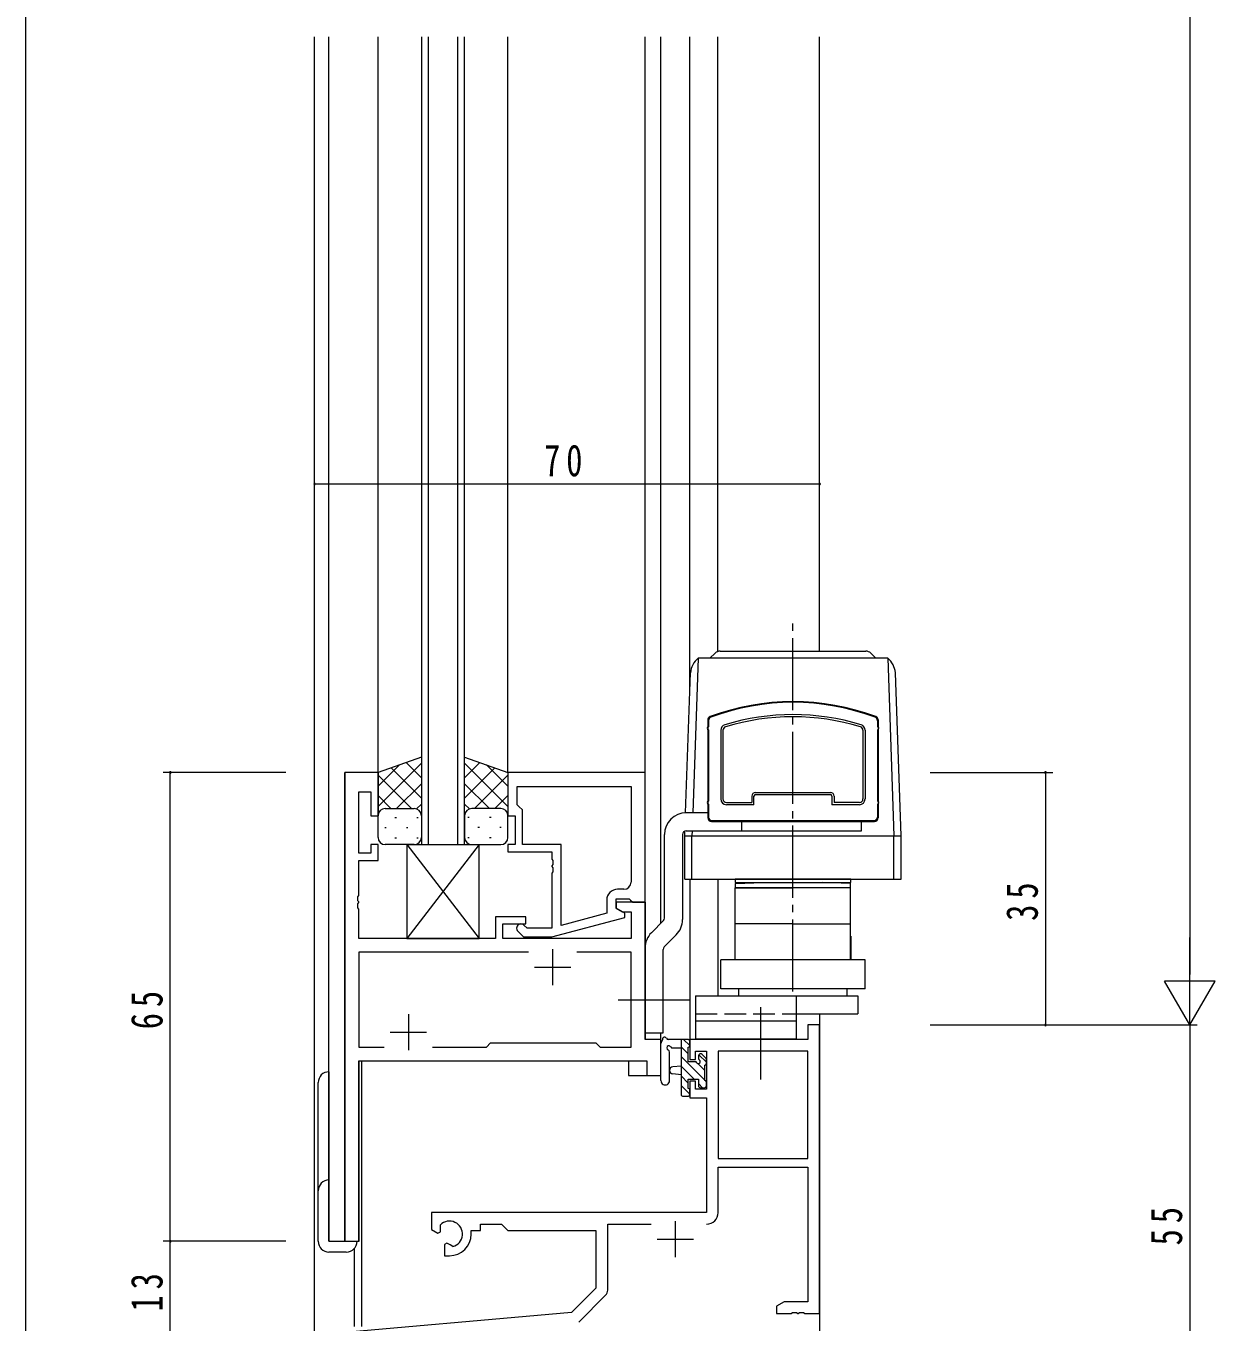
# Model space of a CAD drawing. Units: millimetres on the paper. Extents: x -397 to 397, y -282 to 282.
# Drawn here: x -393.9 to -229.1, y -191.9 to -12.2 of the extents above; entities that cross this region are included whole.
import ezdxf

# ---------------------------------------------------------------- set-up
doc = ezdxf.new("R2010")
doc.units = ezdxf.units.MM
doc.linetypes.add('USER2', pattern=[13, 10, -1, 1, -1])
doc.linetypes.add('USER4', pattern=[4, 3, -1])
for name, color, linetype, lineweight in [('0-1_YKK_ZWAK', 7, 'Continuous', 18), ('0-3_YKK_11', 7, 'Continuous', 18), ('0-4_YKK_12', 2, 'Continuous', 18), ('0-6_YKK_13', 4, 'Continuous', 18), ('0-7_YKK_D', 6, 'Continuous', 18)]:
    doc.layers.add(name, color=color, linetype=linetype, lineweight=lineweight)
doc.styles.add('ＭＳ ゴシック', font='')
doc.styles.get('ＭＳ ゴシック').set_extended_font_data('MS Gothic')

msp = doc.modelspace()

# ---------------------------------------------------------------- linework, layer by layer
at = {"layer": '0-1_YKK_ZWAK'}
msp.add_line((-393.908, -245.688), (-393.908, 279.312), dxfattribs=at)
at = {"layer": '0-3_YKK_11'}
for p, q in [((-345.108, -115.688), (-349.708, -115.688)), ((-349.708, -115.688), (-349.708, -180.688)), ((-345.108, -121.688), (-345.108, -115.688)), ((-327.108, -115.688), (-327.108, -121.688)), ((-308.108, -115.688), (-327.108, -115.688)), ((-308.108, -133.688), (-308.108, -115.688)), ((-347.778, -118.388), (-346.108, -118.388)), ((-347.778, -126.888), (-347.778, -118.388)), ((-346.108, -118.388), (-346.108, -121.688)), ((-325.808, -117.618), (-310.038, -117.618)), ((-325.808, -117.618), (-310.038, -117.618)), ((-310.038, -117.618), (-310.038, -130.888)), ((-325.108, -120.888), (-325.608, -120.388)), ((-346.108, -121.688), (-345.108, -121.688)), ((-327.108, -121.688), (-326.108, -121.688)), ((-326.108, -121.688), (-326.108, -125.688)), ((-325.108, -125.688), (-325.108, -120.888)), ((-346.108, -125.688), (-346.108, -126.888)), ((-345.108, -125.688), (-346.108, -125.688)), ((-345.108, -127.888), (-345.108, -125.688)), ((-327.108, -125.688), (-327.108, -126.688)), ((-326.108, -125.688), (-327.108, -125.688)), ((-319.708, -125.688), (-325.108, -125.688)), ((-319.708, -136.896), (-319.708, -125.688)), ((-346.108, -126.888), (-347.778, -126.888)), ((-327.108, -126.688), (-321.008, -126.688)), ((-321.008, -126.688), (-321.008, -127.729)), ((-347.778, -127.888), (-345.108, -127.888)), ((-347.778, -132.729), (-347.778, -127.888)), ((-321.008, -127.729), (-320.888, -127.913)), ((-320.888, -128.463), (-321.008, -128.646)), ((-321.008, -128.646), (-321.008, -128.729)), ((-321.008, -128.729), (-320.888, -128.913)), ((-320.888, -127.913), (-320.888, -128.463)), ((-320.888, -128.913), (-320.888, -129.463)), ((-320.888, -129.463), (-321.008, -129.646)), ((-321.008, -129.646), (-321.008, -137.288)), ((-347.898, -132.913), (-347.778, -132.729)), ((-347.898, -133.463), (-347.898, -132.913)), ((-311.038, -131.888), (-311.908, -131.888)), ((-347.778, -133.646), (-347.898, -133.463)), ((-347.898, -133.913), (-347.778, -133.729)), ((-347.898, -134.463), (-347.898, -133.913)), ((-347.778, -134.646), (-347.898, -134.463)), ((-347.778, -133.729), (-347.778, -133.646)), ((-347.778, -138.688), (-347.778, -134.646)), ((-313.408, -133.388), (-313.408, -135.208)), ((-312.108, -134.488), (-312.108, -133.188)), ((-312.108, -133.188), (-310.308, -133.188)), ((-312.108, -133.688), (-312.108, -134.488)), ((-308.108, -133.688), (-312.108, -133.688)), ((-312.108, -134.488), (-311.242, -134.988)), ((-310.908, -135.18), (-312.108, -134.488)), ((-310.308, -133.188), (-310.108, -133.388)), ((-310.108, -133.388), (-309.808, -133.688)), ((-309.808, -133.688), (-308.108, -133.688)), ((-308.108, -152.688), (-308.108, -133.688)), ((-324.608, -135.688), (-328.808, -135.688)), ((-328.808, -135.688), (-328.808, -138.688)), ((-324.608, -136.688), (-324.608, -135.688)), ((-321.012, -138.488), (-310.908, -135.78)), ((-313.408, -135.208), (-319.708, -136.896)), ((-311.242, -134.988), (-310.038, -134.988)), ((-310.908, -135.78), (-310.908, -135.18)), ((-310.038, -134.988), (-310.038, -138.688)), ((-327.808, -136.688), (-324.608, -136.688)), ((-327.808, -138.688), (-327.808, -136.688)), ((-325.732, -137.712), (-324.957, -138.488)), ((-324.46, -137.288), (-324.884, -136.863)), ((-321.008, -137.288), (-324.46, -137.288)), ((-328.808, -138.688), (-347.778, -138.688)), ((-310.038, -138.688), (-327.808, -138.688)), ((-324.957, -138.488), (-321.012, -138.488)), ((-324.259, -140.618), (-347.778, -140.618)), ((-324.259, -140.618), (-347.778, -140.618)), ((-347.778, -140.618), (-347.778, -153.758)), ((-320.908, -140.188), (-320.908, -145.188)), ((-310.038, -140.618), (-317.558, -140.618)), ((-310.038, -153.758), (-310.038, -140.618)), ((-323.408, -142.688), (-318.408, -142.688)), ((-340.908, -149.188), (-340.908, -154.188)), ((-283.908, -190.688), (-283.908, -150.688)), ((-343.408, -151.688), (-338.408, -151.688)), ((-305.908, -152.688), (-308.108, -152.688)), ((-305.908, -157.688), (-305.908, -152.688)), ((-301.908, -152.688), (-301.908, -155.488)), ((-285.538, -152.688), (-301.908, -152.688)), ((-347.778, -153.758), (-344.259, -153.758)), ((-329.508, -153.188), (-314.908, -153.188)), ((-301.108, -155.488), (-301.108, -154.318)), ((-301.108, -154.318), (-299.608, -154.318)), ((-299.608, -154.318), (-299.608, -159.588)), ((-297.978, -154.318), (-297.978, -169.188)), ((-297.978, -154.318), (-297.978, -169.188)), ((-285.538, -154.318), (-297.978, -154.318)), ((-285.538, -169.188), (-285.538, -154.318)), ((-347.778, -180.688), (-347.778, -155.688)), ((-347.778, -155.688), (-307.838, -155.688)), ((-307.838, -155.688), (-307.838, -157.688)), ((-301.908, -155.488), (-301.108, -155.488)), ((-307.838, -157.688), (-305.908, -157.688)), ((-301.108, -158.488), (-301.908, -158.488)), ((-301.908, -158.488), (-301.908, -160.788)), ((-301.108, -159.588), (-301.108, -158.488)), ((-299.608, -159.588), (-301.108, -159.588)), ((-301.908, -160.788), (-299.608, -160.788)), ((-299.608, -160.788), (-299.608, -176.688)), ((-297.978, -169.188), (-285.538, -169.188)), ((-297.978, -170.388), (-285.538, -170.388)), ((-297.978, -176.718), (-297.978, -170.388)), ((-285.538, -170.388), (-285.538, -189.058)), ((-337.708, -176.688), (-337.708, -179.053)), ((-299.608, -176.688), (-337.708, -176.688)), ((-303.908, -177.888), (-303.908, -182.888)), ((-337.708, -179.053), (-336.808, -179.572)), ((-336.808, -179.572), (-336.458, -179.37)), ((-336.435, -178.865), (-336.473, -178.407)), ((-336.458, -179.37), (-336.435, -178.865)), ((-332.208, -179.188), (-330.908, -179.188)), ((-332.208, -179.688), (-332.208, -179.188)), ((-330.908, -179.188), (-330.908, -178.318)), ((-330.908, -178.318), (-327.978, -178.318)), ((-327.978, -178.318), (-327.108, -179.188)), ((-327.108, -179.188), (-314.908, -179.188)), ((-314.908, -179.188), (-314.908, -187.188)), ((-313.278, -178.318), (-307.259, -178.318)), ((-313.278, -187.449), (-313.278, -178.318)), ((-349.708, -180.688), (-347.778, -180.688)), ((-335.558, -180.929), (-335.908, -181.131)), ((-335.908, -181.131), (-335.908, -182.688)), ((-335.109, -181.161), (-335.558, -180.929)), ((-334.731, -181.423), (-335.109, -181.161)), ((-306.408, -180.388), (-301.408, -180.388)), ((-335.908, -182.688), (-335.208, -182.688)), ((-314.908, -187.188), (-318.292, -190.572)), ((-317.302, -191.886), (-313.571, -188.156)), ((-288.817, -189.058), (-289.908, -189.688)), ((-285.538, -189.058), (-288.817, -189.058)), ((-318.292, -190.572), (-353.908, -193.688)), ((-287.866, -190.688), (-287.683, -190.568)), ((-287.683, -190.568), (-287.133, -190.568)), ((-287.133, -190.568), (-286.95, -190.688)), ((-286.95, -190.688), (-286.866, -190.688)), ((-286.866, -190.688), (-286.683, -190.568)), ((-286.683, -190.568), (-286.133, -190.568)), ((-286.133, -190.568), (-285.95, -190.688)), ((-285.95, -190.688), (-283.908, -190.688))]:
    msp.add_line(p, q, dxfattribs=at)
for points in [[(-325.608, -120.388), (-325.808, -120.188), (-325.808, -117.618)], [(-283.908, -150.688), (-285.538, -150.688), (-285.538, -152.688)], [(-337.558, -153.758), (-330.078, -153.758), (-329.508, -153.188)], [(-314.908, -153.188), (-314.338, -153.758), (-310.038, -153.758)], [(-289.908, -189.688), (-289.908, -190.688), (-287.866, -190.688)]]:
    msp.add_lwpolyline(points, dxfattribs=at)
for centre, radius, start, end in [((-311.038, -130.888), 1, 270.00001, 359.99999), ((-311.908, -133.388), 1.5, 90.00001, 179.99999), ((-325.308, -137.288), 0.6, 44.99999, 225.00001), ((-335.208, -179.688), 1.8, 285.36688, 134.63312), ((-299.578, -176.718), 1.6, 270.00001, 359.99999), ((-335.208, -179.688), 3, 270.00001, 359.99999), ((-314.278, -187.449), 1, 315, 359.99999)]:
    msp.add_arc(centre, radius, start, end, dxfattribs=at)
at = {"layer": '0-4_YKK_12'}
for p, q in [((-353.908, -205.688), (-353.908, -13.688)), ((-351.908, -180.688), (-351.908, -13.688)), ((-345.108, -115.688), (-345.108, -13.688)), ((-339.108, -13.688), (-339.108, -125.688)), ((-338.108, -125.688), (-338.108, -13.688)), ((-334.108, -13.688), (-334.108, -125.688)), ((-333.108, -125.688), (-333.108, -13.688)), ((-327.108, -115.688), (-327.108, -13.688)), ((-308.108, -115.988), (-308.108, -13.688)), ((-305.908, -136.591), (-305.908, -13.688)), ((-301.908, -104.507), (-301.908, -13.688)), ((-298.008, -98.916), (-298.008, -13.688)), ((-283.908, -98.865), (-283.908, -13.688)), ((-345.108, -115.688), (-349.708, -115.688)), ((-349.708, -180.688), (-349.708, -115.688)), ((-339.108, -125.688), (-333.108, -125.688)), ((-301.908, -130.465), (-301.908, -152.688)), ((-298.008, -130.465), (-298.008, -146.665)), ((-308.408, -133.688), (-308.108, -133.688)), ((-308.108, -133.688), (-308.108, -152.686)), ((-283.908, -149.165), (-283.908, -205.688)), ((-308.108, -152.686), (-305.908, -152.686)), ((-305.908, -157.688), (-305.908, -151.788)), ((-298.008, -152.688), (-301.908, -152.688)), ((-298.008, -152.665), (-298.008, -152.688)), ((-347.708, -180.688), (-347.708, -155.688)), ((-347.708, -155.688), (-310.408, -155.688)), ((-347.408, -155.688), (-347.408, -192.488)), ((-310.408, -155.688), (-310.408, -157.688)), ((-310.408, -157.688), (-305.908, -157.688)), ((-351.908, -180.688), (-347.708, -180.688)), ((-348.408, -181.707), (-348.408, -192.488))]:
    msp.add_line(p, q, dxfattribs=at)
at = {"layer": '0-6_YKK_13', "linetype": 'USER2'}
for p, q in [((-287.605, -146.056), (-287.605, -94.197)), ((-311.81, -147.188), (-301, -147.188)), ((-292.108, -148.245), (-292.108, -158.844))]:
    msp.add_line(p, q, dxfattribs=at)
at = {"layer": '0-6_YKK_13'}
for p, q in [((-300.745, -99.865), (-301.494, -121.288)), ((-274.465, -99.865), (-300.745, -99.865)), ((-298.398, -99.157), (-299.105, -99.865)), ((-297.691, -98.865), (-277.519, -98.865)), ((-276.812, -99.157), (-276.105, -99.865)), ((-274.465, -99.865), (-273.606, -124.465)), ((-302.494, -121.289), (-301.816, -101.865)), ((-272.605, -124.465), (-273.394, -101.865)), ((-299.405, -108.409), (-299.405, -121.965)), ((-299.305, -108.508), (-299.305, -109.365)), ((-275.905, -108.508), (-275.905, -109.365)), ((-275.805, -108.409), (-275.805, -121.965)), ((-299.305, -109.765), (-299.305, -119.665)), ((-297.605, -109.833), (-297.605, -119.365)), ((-297.305, -109.833), (-297.305, -119.365)), ((-277.905, -109.833), (-277.905, -119.365)), ((-277.605, -109.833), (-277.605, -119.365)), ((-275.905, -109.765), (-275.905, -119.665)), ((-339.108, -113.545), (-345.108, -115.688)), ((-345.108, -120.419), (-339.108, -114.419)), ((-345.108, -117.591), (-342.147, -114.63)), ((-339.108, -116.411), (-341.22, -114.299)), ((-339.108, -113.545), (-339.108, -121.688)), ((-333.108, -113.545), (-327.108, -115.688)), ((-333.108, -121.688), (-333.108, -113.545)), ((-333.108, -116.411), (-330.997, -114.299)), ((-327.108, -120.419), (-333.108, -114.419)), ((-327.108, -117.591), (-330.069, -114.63)), ((-345.108, -115.688), (-345.108, -121.688)), ((-340.488, -120.688), (-345.108, -116.068)), ((-339.108, -119.239), (-343.304, -115.043)), ((-333.108, -119.239), (-328.912, -115.043)), ((-331.729, -120.688), (-327.108, -116.067)), ((-327.108, -115.688), (-327.108, -121.688)), ((-342.548, -120.688), (-339.108, -117.248)), ((-329.668, -120.688), (-333.108, -117.248)), ((-292.805, -118.465), (-282.405, -118.465)), ((-343.316, -120.688), (-345.108, -118.896)), ((-339.776, -120.744), (-339.108, -120.076)), ((-332.44, -120.744), (-333.108, -120.076)), ((-328.9, -120.688), (-327.108, -118.896)), ((-299.305, -120.065), (-299.305, -121.865)), ((-296.805, -119.865), (-293.305, -119.865)), ((-293.005, -120.165), (-296.805, -120.165)), ((-293.305, -118.965), (-293.305, -119.865)), ((-293.005, -120.165), (-293.005, -118.965)), ((-292.805, -118.765), (-282.405, -118.765)), ((-282.205, -118.965), (-282.205, -120.165)), ((-278.405, -120.165), (-282.205, -120.165)), ((-281.905, -118.965), (-281.905, -119.865)), ((-278.405, -119.865), (-281.905, -119.865)), ((-275.905, -120.065), (-275.905, -121.865)), ((-345.108, -124.688), (-345.108, -121.688)), ((-344.108, -120.688), (-340.508, -120.688)), ((-343.708, -120.688), (-340.108, -120.688)), ((-342.773, -121.909), (-342.573, -121.909)), ((-339.743, -121.909), (-339.543, -121.909)), ((-339.108, -121.688), (-339.108, -124.688)), ((-333.108, -121.688), (-333.108, -124.688)), ((-332.473, -121.909), (-332.673, -121.909)), ((-328.508, -120.688), (-332.108, -120.688)), ((-328.108, -120.688), (-331.708, -120.688)), ((-329.443, -121.909), (-329.643, -121.909)), ((-327.108, -124.688), (-327.108, -121.688)), ((-299.405, -121.288), (-302.405, -121.288)), ((-344.188, -123.324), (-343.988, -123.324)), ((-341.158, -123.324), (-340.958, -123.324)), ((-331.058, -123.324), (-331.258, -123.324)), ((-328.028, -123.324), (-328.228, -123.324)), ((-302.605, -124.465), (-302.583, -123.82)), ((-302.405, -123.788), (-278.105, -123.788)), ((-301.581, -123.788), (-301.605, -124.465)), ((-298.905, -122.465), (-276.305, -122.465)), ((-298.805, -122.365), (-276.405, -122.365)), ((-294.712, -123.788), (-294.712, -122.465)), ((-278.105, -123.788), (-278.105, -122.465)), ((-340.108, -125.688), (-344.108, -125.688)), ((-342.773, -124.739), (-342.573, -124.739)), ((-341.108, -125.688), (-331.108, -125.688)), ((-341.108, -125.688), (-341.108, -138.688)), ((-341.108, -125.688), (-331.108, -138.688)), ((-331.108, -125.688), (-341.108, -138.688)), ((-339.743, -124.739), (-339.543, -124.739)), ((-332.473, -124.739), (-332.673, -124.739)), ((-332.108, -125.688), (-328.108, -125.688)), ((-331.108, -138.688), (-331.108, -125.688)), ((-329.443, -124.739), (-329.643, -124.739)), ((-305.405, -135.881), (-305.405, -124.288)), ((-302.905, -124.288), (-302.905, -136.088)), ((-302.605, -124.465), (-272.605, -124.465)), ((-302.605, -130.465), (-302.605, -124.465)), ((-301.605, -130.465), (-301.605, -124.465)), ((-273.605, -130.465), (-273.605, -124.465)), ((-272.605, -130.465), (-272.605, -124.465)), ((-302.605, -130.465), (-272.605, -130.465)), ((-295.605, -130.465), (-295.605, -130.965)), ((-279.605, -130.465), (-295.605, -130.465)), ((-295.605, -130.965), (-279.605, -130.965)), ((-295.576, -131.062), (-291.713, -130.965)), ((-295.561, -131.665), (-295.576, -131.062)), ((-291.713, -130.965), (-283.498, -130.965)), ((-279.634, -131.062), (-283.498, -130.965)), ((-279.649, -131.665), (-279.634, -131.062)), ((-279.605, -130.965), (-279.605, -130.465)), ((-295.605, -131.665), (-287.605, -131.665)), ((-295.605, -136.665), (-295.605, -131.665)), ((-279.649, -131.665), (-295.561, -131.665)), ((-279.611, -136.665), (-279.611, -131.665)), ((-307.226, -137.909), (-305.552, -136.234)), ((-305.459, -139.884), (-303.784, -138.209)), ((-287.608, -136.665), (-295.605, -136.665)), ((-295.605, -141.665), (-295.605, -136.665)), ((-287.608, -136.665), (-279.611, -136.665)), ((-279.611, -141.665), (-279.611, -136.665)), ((-279.605, -138.365), (-279.605, -141.665)), ((-341.108, -138.688), (-331.108, -138.688)), ((-308.105, -151.788), (-308.105, -140.03)), ((-305.605, -151.788), (-305.605, -140.237)), ((-297.608, -145.665), (-297.608, -141.665)), ((-277.608, -141.665), (-297.608, -141.665)), ((-279.605, -141.665), (-295.605, -141.665)), ((-277.608, -145.665), (-277.608, -141.665)), ((-301.108, -146.665), (-278.608, -146.665)), ((-301.108, -146.665), (-301.108, -152.665)), ((-277.608, -145.665), (-297.608, -145.665)), ((-295.108, -146.665), (-295.108, -145.665)), ((-287.108, -152.665), (-287.108, -146.665)), ((-280.108, -146.665), (-280.108, -145.665)), ((-278.608, -146.665), (-278.608, -149.165)), ((-287.108, -150.165), (-301.108, -150.165)), ((-287.108, -149.165), (-278.608, -149.165)), ((-308.105, -151.788), (-305.605, -151.788)), ((-302.208, -152.688), (-304.889, -152.688)), ((-303.108, -152.688), (-303.108, -160.288)), ((-301.908, -153.557), (-302.778, -152.688)), ((-287.108, -152.665), (-301.108, -152.665)), ((-305.908, -158.416), (-305.908, -153.253)), ((-304.708, -158.416), (-304.705, -154.455)), ((-304.289, -153.888), (-303.108, -153.888)), ((-302.108, -154.704), (-303.108, -153.704)), ((-302.108, -155.788), (-302.108, -153.788)), ((-301.908, -153.588), (-301.908, -152.988)), ((-299.808, -158.351), (-303.108, -155.051)), ((-301.169, -155.788), (-302.108, -155.788)), ((-299.808, -157.004), (-300.787, -156.025)), ((-300.708, -154.988), (-300.708, -155.327)), ((-299.608, -155.857), (-300.652, -154.813)), ((-299.696, -155.276), (-300.196, -154.776)), ((-299.808, -158.388), (-299.808, -156.288)), ((-299.608, -156.088), (-299.608, -155.488)), ((-351.908, -157.188), (-351.908, -180.688)), ((-303.108, -156.388), (-304.253, -156.49)), ((-303.108, -157.588), (-304.253, -157.486)), ((-301.319, -158.188), (-303.108, -156.398)), ((-302.108, -158.745), (-303.108, -157.745)), ((-353.408, -180.688), (-353.408, -158.688)), ((-301.908, -160.292), (-303.108, -159.092)), ((-302.108, -158.188), (-300.708, -158.188)), ((-302.108, -159.488), (-302.108, -158.188)), ((-301.908, -160.288), (-301.908, -159.688)), ((-300.708, -158.188), (-300.708, -159.088)), ((-300.119, -159.388), (-300.708, -158.798)), ((-300.408, -159.388), (-299.908, -159.388)), ((-299.612, -158.547), (-299.767, -158.392)), ((-299.608, -159.088), (-299.608, -158.588)), ((-302.808, -160.588), (-302.208, -160.588)), ((-351.908, -180.688), (-348.008, -180.688)), ((-349.508, -182.188), (-351.908, -182.188))]:
    msp.add_line(p, q, dxfattribs=at)
at = {"layer": '0-6_YKK_13', "linetype": 'USER4'}
msp.add_line((-301.108, -149.165), (-287.108, -149.165), dxfattribs=at)
at = {"layer": '0-6_YKK_13'}
for centre, radius, start, end in [((-298.832, -102.175), 3, 129.62868, 174.05767), ((-297.691, -99.865), 1, 90, 135), ((-277.519, -99.865), 1, 45, 90), ((-276.378, -102.175), 3, 5.94233, 50.37132), ((-287.605, -138.61), 32.745, 69.48595, 110.51405), ((-287.605, -138.176), 32.211, 69.31771, 110.68229), ((-287.605, -140.078), 32.413, 73.08118, 106.91882), ((-299.305, -109.565), 0.2, 90, 270), ((-298.905, -108.409), 0.5, 110.51405, 180), ((-298.805, -108.508), 0.5, 110.68229, 180), ((-296.805, -109.833), 0.8, 106.91882, 180), ((-296.805, -109.833), 0.5, 106.91882, 180), ((-287.605, -140.078), 32.113, 73.08118, 106.91882), ((-278.405, -109.833), 0.5, 0, 73.08118), ((-278.405, -109.833), 0.8, 0, 73.08118), ((-276.405, -108.508), 0.5, 0, 69.31771), ((-276.305, -108.409), 0.5, 0, 69.48595), ((-275.905, -109.565), 0.2, 270, 90), ((-292.805, -118.965), 0.5, 90, 180), ((-282.405, -118.965), 0.5, 0, 90), ((-299.305, -119.865), 0.2, 90, 270), ((-296.805, -119.365), 0.8, 180, 270), ((-296.805, -119.365), 0.5, 180, 270), ((-292.805, -118.965), 0.2, 90, 180), ((-282.405, -118.965), 0.2, 0, 90), ((-278.405, -119.365), 0.8, 270, 0), ((-278.405, -119.365), 0.5, 270, 0), ((-275.905, -119.865), 0.2, 270, 90), ((-344.108, -121.688), 1, 90, 180), ((-344.108, -121.688), 1, 90, 180), ((-340.108, -121.688), 1, 360, 90), ((-340.108, -121.688), 1, 360, 90), ((-332.108, -121.688), 1, 90, 180), ((-332.108, -121.688), 1, 90, 180), ((-328.108, -121.688), 1, 360, 90), ((-328.108, -121.688), 1, 360, 90), ((-302.405, -124.288), 3, 90, 180), ((-298.905, -121.965), 0.5, 180, 270), ((-298.805, -121.865), 0.5, 180, 270), ((-276.405, -121.865), 0.5, 270, 0), ((-276.305, -121.965), 0.5, 270, 0), ((-302.405, -124.288), 0.5, 90, 180), ((-344.108, -124.688), 1, 180, 270), ((-340.108, -124.688), 1, 270, 360), ((-332.108, -124.688), 1, 180, 270), ((-328.108, -124.688), 1, 270, 360), ((-305.905, -135.881), 0.5, 315, 0), ((-305.905, -136.088), 3, 315, 0), ((-305.105, -140.03), 3, 135, 180), ((-305.105, -140.237), 0.5, 135, 180), ((-305.998, -152.797), 0.3, 310.52878, 10.52878), ((-305.408, -152.688), 0.3, 30, 190.52878), ((-304.889, -152.388), 0.3, 210, 270), ((-302.208, -152.988), 0.3, 0, 90), ((-305.608, -153.253), 0.3, 130.52878, 180), ((-304.808, -153.888), 0.3, 30, 250.81024), ((-305.005, -154.454), 0.3, 359.95977, 70.81024), ((-304.289, -153.588), 0.3, 210, 270), ((-302.108, -153.588), 0.2, 270, 0), ((-301.169, -156.088), 0.3, 33.05573, 90), ((-300.708, -155.788), 0.25, 213.05573, 56.94427), ((-300.408, -154.988), 0.3, 45, 180), ((-300.408, -155.327), 0.3, 180, 236.94427), ((-299.808, -156.088), 0.2, 270, 0), ((-299.908, -155.488), 0.3, 0, 45), ((-351.908, -158.688), 1.5, 90, 180), ((-304.208, -156.988), 0.5, 95.09207, 264.90793), ((-305.308, -158.415), 0.6, 179.95977, 359.95977), ((-302.108, -159.688), 0.2, 0, 90), ((-300.408, -159.088), 0.3, 180, 270), ((-299.908, -159.088), 0.3, 270, 0), ((-299.808, -158.588), 0.2, 0, 90), ((-302.808, -160.288), 0.3, 180, 270), ((-302.208, -160.288), 0.3, 270, 0), ((-351.908, -173.688), 1.5, 90, 180), ((-351.908, -180.688), 1.5, 180, 270), ((-349.508, -180.688), 1.5, 270, 0)]:
    msp.add_arc(centre, radius, start, end, dxfattribs=at)
at = {"layer": '0-7_YKK_D'}
for p, q in [((-232.605, 142.312), (-232.605, -143.688)), ((-353.908, -75.688), (-283.908, -75.688)), ((-357.908, -115.688), (-374.908, -115.688)), ((-373.908, -180.688), (-373.908, -115.688)), ((-268.605, -115.688), (-251.605, -115.688)), ((-252.605, -115.688), (-252.605, -150.688)), ((-232.605, -150.688), (-232.605, -138.563)), ((-229.105, -144.625), (-236.105, -144.625)), ((-232.605, -150.688), (-236.105, -144.625)), ((-232.605, -150.688), (-229.105, -144.625)), ((-268.605, -150.688), (-251.605, -150.688)), ((-268.605, -150.688), (-231.605, -150.688)), ((-268.605, -150.688), (-231.605, -150.688)), ((-232.605, -150.688), (-232.605, -205.688)), ((-357.908, -180.688), (-374.908, -180.688)), ((-357.908, -180.688), (-374.908, -180.688)), ((-373.908, -193.688), (-373.908, -180.688))]:
    msp.add_line(p, q, dxfattribs=at)
for centre, start, end in [((-353.908, -75.688), 0, 180), ((-353.908, -75.688), 180, 0), ((-283.908, -75.688), 0, 180), ((-283.908, -75.688), 180, 0), ((-373.908, -115.688), 90, 270), ((-373.908, -115.688), 270, 90), ((-252.605, -115.688), 90, 270), ((-252.605, -115.688), 270, 90), ((-252.605, -150.688), 90, 270), ((-252.605, -150.688), 270, 90), ((-373.908, -180.688), 90, 270), ((-373.908, -180.688), 90, 270), ((-373.908, -180.688), 270, 90), ((-373.908, -180.688), 270, 90)]:
    msp.add_arc(centre, 0.106, start, end, dxfattribs=at)

# ---------------------------------------------------------------- texts
at = {"layer": '0-7_YKK_D', "color": 7, "insert": (-322.1, -74.688), "char_height": 4.399, "attachment_point": 7, "style": 'ＭＳ ゴシック'}
msp.add_mtext('\\T1.37;\\W0.75;70', dxfattribs=at)
at = {"layer": '0-7_YKK_D', "color": 7, "char_height": 4.399, "attachment_point": 7, "rotation": 90, "style": 'ＭＳ ゴシック'}
for s, insert in [('\\T1.37;\\W0.75;35', (-253.605, -136.258)), ('\\T1.37;\\W0.75;65', (-374.908, -151.294)), ('\\T1.37;\\W0.75;55', (-233.605, -181.258)), ('\\T1.37;\\W0.75;13', (-374.908, -190.428))]:
    msp.add_mtext(s, dxfattribs=dict(at, insert=insert))

doc.saveas('drawing.dxf')
